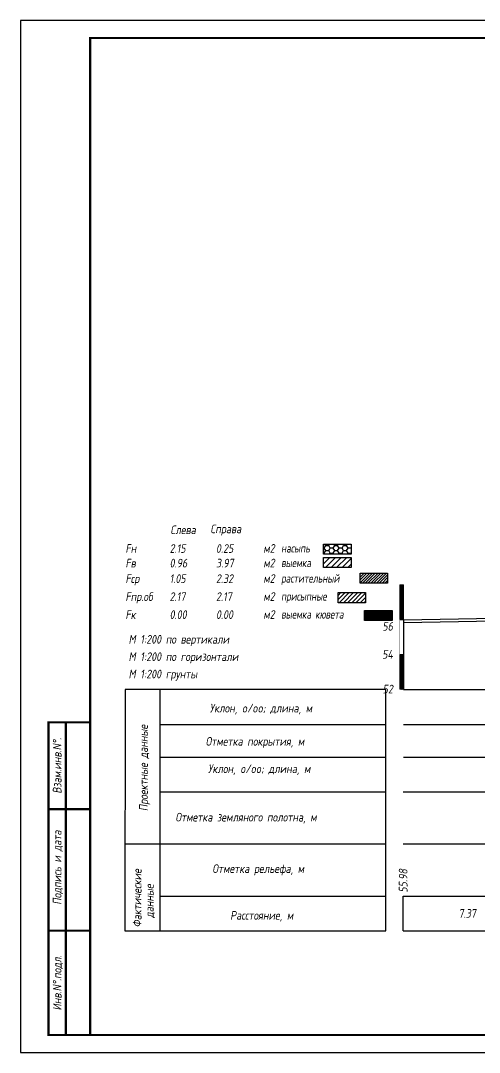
# Model space of a CAD drawing. Extents: x -717 to 1451, y -133302 to 233.
# Drawn here: x -30.1 to 101.9, y -73130.4 to -72833.4 of the extents above; entities that cross this region are included whole.
import ezdxf
from ezdxf.enums import TextEntityAlignment as Align

# ---------------------------------------------------------------- set-up
doc = ezdxf.new("R2010")
doc.units = 0
for name, color, linetype in [('Зарамочное оформление', 7, 'Continuous'), ('Код_510', 7, 'Continuous'), ('Линейка абсолютных высот', 7, 'Continuous'), ('Объем выемки', 7, 'Continuous'), ('Объем кюветов', 7, 'Continuous'), ('Объем насыпи', 7, 'Continuous'), ('Объем присыпных обочин', 7, 'Continuous'), ('Объем срезки растительного слоя', 7, 'Continuous'), ('Объём_2650', 7, 'Continuous'), ('Таблица', 7, 'Continuous'), ('Черный поперечник', 3, 'Continuous')]:
    doc.layers.add(name, color=color, linetype=linetype)
for name, color, linetype, true_color in [('Контур_2570', 7, 'Continuous', 0x80ff00), ('Объём_2563', 7, 'Continuous', 0xff8000), ('Объём_2570', 7, 'Continuous', 0x80ff00), ('Объём_2600', 7, 'Continuous', 0x808000), ('Объём_2620', 2, 'Continuous', 0xffff00)]:
    doc.layers.add(name, color=color, linetype=linetype, true_color=true_color)
doc.styles.add('М', font='romand.shx', dxfattribs={"width": 0.8, "oblique": 10, "height": 2.5})
pattern_1 = [(45.00000125, (0, 0), (-0.026516505928, 0.026516504769), []), (135.00000034, (0, 0), (-0.02651650519, -0.026516505506), [])]

# ---------------------------------------------------------------- blocks, each defined once
blk = doc.blocks.new('условные обозначения')
at = {"layer": 'Объём_2563'}
h = blk.add_hatch(dxfattribs=at)
h.set_pattern_fill('ANSI31', color=256, scale=0.3)
h.set_pattern_definition([(45, (-34.5, -100.5), (-0.673519, 0.673519), [])])
h.paths.add_polyline_path([(18.26, 7.53), (27.08, 7.53), (27.08, 4.62), (18.26, 4.62)])
at = {"layer": 'Объём_2570'}
h = blk.add_hatch(dxfattribs=at)
h.set_pattern_fill('ANSI31', color=3, scale=0.2)
h.set_pattern_definition([(45, (-32.9034, -100.5), (-0.4490128, 0.4490128), [])])
h.paths.add_polyline_path([(25.29, 13.16), (34.12, 13.16), (34.12, 10.25), (25.29, 10.25)])
at = {"layer": 'Объём_2600'}
h = blk.add_hatch(dxfattribs=at)
h.set_pattern_fill('ANSI31', color=6, scale=0.4)
h.set_pattern_definition([(45, (-34.5, -100.5), (-0.898026, 0.898026), [])])
h.paths.add_polyline_path([(13.63, 17.67), (22.46, 17.67), (22.46, 14.76), (13.63, 14.76)])
at = {"layer": 'Объём_2620'}
h = blk.add_hatch(dxfattribs=at)
h.set_pattern_fill('ANSI31', color=2, scale=0.1)
h.set_pattern_definition([(45, (-33.755, -100.5), (-0.2245064, 0.2245064), [])])
h.paths.add_polyline_path([(26.75, 2.41), (35.57, 2.41), (35.57, -0.5), (26.75, -0.5)])
at = {"layer": 'Объём_2650'}
h = blk.add_hatch(dxfattribs=at)
h.set_pattern_fill('HONEY', color=5, scale=0.3)
h.set_pattern_definition([(0, (-34.5, -100.5), (1.42875, 0.824889), [0.9525, -1.905]), (120, (-34.5, -100.5), (-1.42875, 0.824889), [0.9525, -1.905]), (60, (-34.5, -100.5), (3e-09, 1.6497784), [-1.905, 0.9525])])
h.paths.add_polyline_path([(13.63, 21.49), (22.46, 21.49), (22.46, 18.58), (13.63, 18.58)])
at = {"layer": 'Объём_2563'}
blk.add_lwpolyline([(18.26, 7.53), (27.08, 7.53), (27.08, 4.62), (18.26, 4.62)], close=True, dxfattribs=at)
at = {"layer": 'Объём_2620', "color": 2}
blk.add_lwpolyline([(26.75, 2.41), (35.57, 2.41), (35.57, -0.5), (26.75, -0.5)], close=True, dxfattribs=at)
at = {"layer": 'Объём_2650', "color": 5}
blk.add_lwpolyline([(13.63, 21.49), (22.46, 21.49), (22.46, 18.58), (13.63, 18.58)], close=True, dxfattribs=at)
at = {"layer": 'Объём_2650', "color": 6}
blk.add_lwpolyline([(13.63, 17.67), (22.46, 17.67), (22.46, 14.76), (13.63, 14.76)], close=True, dxfattribs=at)
at = {"layer": 'Объём_2650', "color": 3}
blk.add_lwpolyline([(25.29, 13.16), (34.12, 13.16), (34.12, 10.25), (25.29, 10.25)], close=True, dxfattribs=at)
at = {"layer": 'Объем насыпи', "color": 1, "style": 'М', "oblique": 10, "width": 0.8}
for s, p in [('насыпь', (0.09, 19.09)), ('выемка', (0.09, 14.89)), ('растительный', (0.09, 10.42)), ('присыпные', (0.09, 5.24)), ('выемка кювета', (0.09, 0.06))]:
    blk.add_text(s, height=2.5, dxfattribs=at).set_placement(p)

msp = doc.modelspace()

# ---------------------------------------------------------------- hatches: boundary and pattern name
at = {"layer": 'Линейка абсолютных высот'}
h = msp.add_hatch(dxfattribs=at)
h.set_pattern_fill('ANSI37', scale=0.3, style=0)
h.set_pattern_definition(pattern_1)
h.paths.add_polyline_path([(80, -73005.843), (80, -72995.843), (79, -72995.843), (79, -73005.843)])
h = msp.add_hatch(dxfattribs=at)
h.set_pattern_fill('ANSI37', scale=0.3, style=0)
h.set_pattern_definition(pattern_1)
h.paths.add_polyline_path([(80, -73025.843), (80, -73015.843), (79, -73015.843), (79, -73025.843)])

# ---------------------------------------------------------------- linework, layer by layer
at = {"layer": 'Код_510'}
msp.add_line((79.946, -73095.421), (79.946, -73085.421), dxfattribs=at)
at = {"layer": 'Контур_2570', "flags": 128}
msp.add_lwpolyline([(80, -73006.67), (116.841, -73005.965)], dxfattribs=at)
at = {"layer": 'Линейка абсолютных высот', "color": 7, "const_width": 0.1, "flags": 128}
for points in [[(80, -73005.843), (80, -72995.843), (79, -72995.843), (79, -73005.843), (80, -73005.843)], [(80, -73015.843), (80, -73005.843), (79, -73005.843), (79, -73015.843), (80, -73015.843)], [(80, -73025.843), (80, -73015.843), (79, -73015.843), (79, -73025.843), (80, -73025.843)], [(80, -73026), (80, -73025.843), (79, -73025.843), (79, -73026), (80, -73026)]]:
    msp.add_lwpolyline(points, dxfattribs=at)
at = {"layer": 'Таблица'}
for p, q in [((80, -73026), (332.595, -73026)), ((80, -73036), (332.595, -73036)), ((80, -73045.421), (332.595, -73045.421)), ((79.946, -73055.421), (332.54, -73055.421)), ((79.946, -73070.421), (332.54, -73070.421)), ((79.946, -73085.421), (332.54, -73085.421)), ((79.946, -73095.421), (332.54, -73095.421))]:
    msp.add_line(p, q, dxfattribs=at)
at = {"layer": 'Таблица', "linetype": 'Continuous', "flags": 128}
for points in [[(0, -73026), (-0.054, -73095.421)], [(75, -73026), (0, -73026)], [(10, -73026), (10, -73095.421)], [(74.946, -73095.421), (75, -73026)], [(10, -73036), (75, -73036)], [(10, -73045.421), (75, -73045.421)], [(9.946, -73055.421), (74.946, -73055.421)], [(-0.054, -73070.421), (74.946, -73070.421)], [(9.946, -73085.421), (74.946, -73085.421)], [(-0.054, -73095.421), (74.946, -73095.421)]]:
    msp.add_lwpolyline(points, dxfattribs=at)
at = {"layer": 'Черный поперечник', "color": 7}
msp.add_line((80, -73005.92), (80, -73026), dxfattribs=at)
at = {"layer": 'Черный поперечник', "flags": 128}
msp.add_lwpolyline([(80, -73005.92), (116.841, -73005.215)], dxfattribs=at)

# ---------------------------------------------------------------- block references
at = {"layer": 'Объём_2570', "xscale": 0.9}
msp.add_blockref('условные обозначения', (44.779, -73005.618), dxfattribs=at)

# ---------------------------------------------------------------- texts
at = {"style": 'М', "oblique": 10, "width": 0.8}
msp.add_text('М 1:200 грунты', height=2.5, dxfattribs=at).set_placement((0.973, -73022.769))
at = {"layer": 'Код_510', "style": 'М', "oblique": 10, "width": 0.8}
msp.add_text('55.98', height=2.5, rotation=90, dxfattribs=at).set_placement((79.946, -73084.421), align=Align.MIDDLE_LEFT)
msp.add_text('7.37', height=2.5, dxfattribs=at).set_placement((98.366, -73090.421), align=Align.MIDDLE_CENTER)
at = {"layer": 'Линейка абсолютных высот', "style": 'М', "oblique": 10, "width": 0.8}
for s, p in [('56', (77, -73007.778)), ('54', (77, -73015.843)), ('52', (77, -73025.843))]:
    msp.add_text(s, height=2.5, dxfattribs=at).set_placement(p, align=Align.MIDDLE_RIGHT)
at = {"layer": 'Объем выемки', "style": 'М', "oblique": 10, "width": 0.8}
for s, p in [('Fв', (0.085, -72990.835)), ('0.96', (12.785, -72990.835)), ('3.97', (26.126, -72990.835)), ('м2', (39.731, -72990.802))]:
    msp.add_text(s, height=2.5, dxfattribs=at).set_placement(p)
at = {"layer": 'Объем кюветов', "style": 'М', "oblique": 10, "width": 0.8}
for s, p in [('Fк', (0.085, -73005.66)), ('0.00', (12.785, -73005.66)), ('0.00', (26.126, -73005.66)), ('м2', (39.731, -73005.627))]:
    msp.add_text(s, height=2.5, dxfattribs=at).set_placement(p)
at = {"layer": 'Объем насыпи', "style": 'М', "oblique": 10, "width": 0.8}
for s, p in [('Слева', (13.029, -72981.249)), ('Справа', (24.522, -72980.982)), ('Fн', (0.085, -72986.63)), ('2.15', (12.785, -72986.63)), ('0.25', (26.126, -72986.63)), ('м2', (39.731, -72986.597))]:
    msp.add_text(s, height=2.5, dxfattribs=at).set_placement(p)
at = {"layer": 'Объем присыпных обочин', "style": 'М', "oblique": 10, "width": 0.8}
for s, p in [('Fпр.об', (0.085, -73000.481)), ('2.17', (12.785, -73000.481)), ('2.17', (26.126, -73000.481)), ('м2', (39.731, -73000.448))]:
    msp.add_text(s, height=2.5, dxfattribs=at).set_placement(p)
at = {"layer": 'Объем срезки растительного слоя', "style": 'М', "oblique": 10, "width": 0.8}
for s, p in [('Fср', (0.085, -72995.303)), ('1.05', (12.785, -72995.303)), ('2.32', (26.126, -72995.303)), ('м2', (39.731, -72995.269))]:
    msp.add_text(s, height=2.5, dxfattribs=at).set_placement(p)
at = {"layer": 'Таблица', "style": 'М', "oblique": 10, "width": 0.8}
for s, p in [('М 1:200 по вертикали', (0.973, -73012.769)), ('М 1:200 по горизонтали', (0.973, -73017.769)), ('Уклон, o/oo; длина, м', (24.315, -73032.584)), ('Отметка покрытия, м', (23.148, -73042.139)), ('Уклон, o/oo; длина, м', (23.824, -73050.017)), ('Отметка земляного полотна, м', (14.462, -73063.965)), ('Отметка рельефа, м', (25.077, -73078.777)), ('Расстояние, м', (30.202, -73092.23))]:
    msp.add_text(s, height=2.5, dxfattribs=at).set_placement(p)
for s, p in [('Проектные данные ', (6.519, -73060.994)), ('Фактические ', (4.698, -73094.448)), ('данные', (8.204, -73091.743))]:
    msp.add_text(s, height=2.5, rotation=90, dxfattribs=at).set_placement(p)

# ---------------------------------------------------------------- wipeouts: each hides what was drawn before it
msp.add_wipeout([(-10.054, -73035.421), (-22.054, -73035.421), (-22.054, -73125.421), (-10.054, -73125.421)]).dxf.layer = 'Зарамочное оформление'

# ---------------------------------------------------------------- next in the draw order: linework, layer by layer
at = {"flags": 128}
msp.add_lwpolyline([(-30.054, -73130.421), (389.946, -73130.421), (389.946, -72833.421), (-30.054, -72833.421)], close=True, dxfattribs=at)
at = {"const_width": 0.6, "flags": 128}
msp.add_lwpolyline([(-10.054, -73125.421), (384.946, -73125.421), (384.946, -72838.421), (-10.054, -72838.421)], close=True, dxfattribs=at)
at = {"layer": 'Зарамочное оформление', "linetype": 'Continuous', "lineweight": -3, "const_width": 0.6, "flags": 128}
for points in [[(-10.054, -73125.421), (-22.054, -73125.421), (-22.054, -73035.421), (-10.054, -73035.421)], [(-17.054, -73125.421), (-17.054, -73035.421)], [(-22.054, -73060.421), (-10.054, -73060.421)], [(-22.054, -73095.421), (-10.054, -73095.421)]]:
    msp.add_lwpolyline(points, dxfattribs=at)

# ---------------------------------------------------------------- next in the draw order: texts
at = {"layer": 'Зарамочное оформление', "lineweight": 15, "style": 'М', "oblique": 10, "width": 0.8}
for s, p in [('Взам.инв.N%%d.', (-19.554, -73047.921)), ('Подпись и дата', (-19.572, -73077.227)), ('Инв.N%%d.подл.', (-19.554, -73110.421))]:
    msp.add_text(s, height=2.5, rotation=90, dxfattribs=at).set_placement(p, align=Align.MIDDLE_CENTER)

doc.saveas('drawing.dxf')
